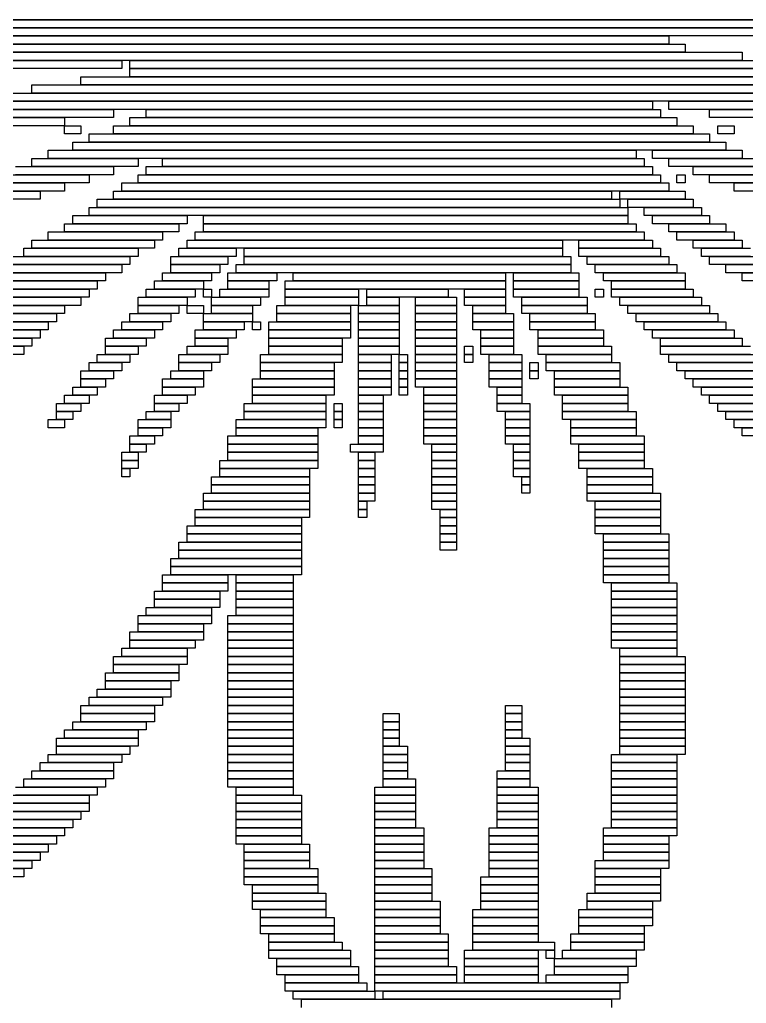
# Model space of a CAD drawing. Extents: x 372 to 652, y 304 to 721.
# Drawn here: x 465.5 to 554.5, y 470.5 to 591 of the extents above; entities that cross this region are included whole.
import ezdxf

# ---------------------------------------------------------------- set-up
doc = ezdxf.new("R2010")
doc.units = 0

msp = doc.modelspace()

# ---------------------------------------------------------------- linework, layer by layer
for p, q in [((575, 591), (425, 591)), ((431, 591), (572, 591)), ((572, 590), (431, 590)), ((437, 590), (563, 590)), ((432, 589), (545, 589)), ((563, 589), (437, 589)), ((545, 589), (545, 588)), ((423, 587), (554, 587)), ((427, 588), (547, 588)), ((547, 587), (427, 587)), ((545, 588), (432, 588)), ((547, 588), (547, 587)), ((554, 587), (554, 586)), ((420, 586), (478, 586)), ((554, 586), (423, 586)), ((478, 586), (478, 585)), ((479, 586), (561, 586)), ((479, 585), (479, 586)), ((478, 585), (420, 585)), ((561, 585), (479, 585)), ((479, 585), (569, 585)), ((479, 584), (479, 585)), ((473, 584), (580, 584)), ((473, 583), (473, 584)), ((569, 584), (479, 584)), ((467, 583), (634, 583)), ((467, 582), (467, 583)), ((580, 583), (473, 583)), ((460, 581), (543, 581)), ((463, 582), (631, 582)), ((631, 581), (463, 581)), ((634, 582), (467, 582)), ((543, 581), (543, 580)), ((545, 581), (629, 581)), ((545, 580), (545, 581)), ((456, 580), (477, 580)), ((543, 580), (460, 580)), ((477, 580), (477, 579)), ((481, 580), (544, 580)), ((481, 579), (481, 580)), ((544, 580), (544, 579)), ((629, 580), (545, 580)), ((550, 580), (625, 580)), ((550, 579), (550, 580)), ((453, 579), (471, 579)), ((477, 579), (456, 579)), ((471, 579), (471, 578)), ((479, 579), (546, 579)), ((479, 578), (479, 579)), ((544, 579), (481, 579)), ((546, 579), (546, 578)), ((625, 579), (550, 579)), ((471, 578), (453, 578)), ((471, 578), (473, 578)), ((471, 577), (471, 578)), ((473, 578), (473, 577)), ((477, 578), (548, 578)), ((477, 577), (477, 578)), ((546, 578), (479, 578)), ((548, 578), (548, 577)), ((551, 578), (553, 578)), ((551, 577), (551, 578)), ((553, 578), (553, 577)), ((473, 577), (471, 577)), ((472, 576), (552, 576)), ((472, 575), (472, 576)), ((474, 577), (550, 577)), ((474, 576), (474, 577)), ((550, 576), (474, 576)), ((548, 577), (477, 577)), ((550, 577), (550, 576)), ((553, 577), (551, 577)), ((552, 576), (552, 575)), ((469, 575), (541, 575)), ((469, 574), (469, 575)), ((552, 575), (472, 575)), ((541, 575), (541, 574)), ((543, 575), (554, 575)), ((543, 574), (543, 575)), ((554, 575), (554, 574)), ((467, 574), (480, 574)), ((467, 573), (467, 574)), ((541, 574), (469, 574)), ((480, 574), (480, 573)), ((483, 574), (542, 574)), ((483, 573), (483, 574)), ((542, 574), (542, 573)), ((554, 574), (543, 574)), ((545, 574), (556, 574)), ((545, 573), (545, 574)), ((465, 573), (477, 573)), ((480, 573), (467, 573)), ((477, 573), (477, 572)), ((481, 573), (543, 573)), ((481, 572), (481, 573)), ((542, 573), (483, 573)), ((543, 573), (543, 572)), ((556, 573), (545, 573)), ((548, 573), (557, 573)), ((548, 572), (548, 573)), ((463, 572), (474, 572)), ((477, 572), (465, 572)), ((474, 572), (474, 571)), ((480, 572), (544, 572)), ((480, 571), (480, 572)), ((543, 572), (481, 572)), ((544, 572), (544, 571)), ((546, 572), (547, 572)), ((546, 571), (546, 572)), ((547, 572), (547, 571)), ((557, 572), (548, 572)), ((550, 572), (559, 572)), ((550, 571), (550, 572)), ((458, 570), (468, 570)), ((460, 571), (471, 571)), ((471, 570), (460, 570)), ((474, 571), (463, 571)), ((468, 570), (468, 569)), ((471, 571), (471, 570)), ((477, 570), (538, 570)), ((477, 569), (477, 570)), ((478, 571), (545, 571)), ((478, 570), (478, 571)), ((545, 570), (478, 570)), ((544, 571), (480, 571)), ((538, 570), (538, 569)), ((539, 570), (547, 570)), ((539, 569), (539, 570)), ((545, 571), (545, 570)), ((547, 571), (546, 571)), ((547, 570), (547, 569)), ((559, 571), (550, 571)), ((553, 571), (561, 571)), ((553, 570), (553, 571)), ((561, 570), (553, 570)), ((468, 569), (458, 569)), ((475, 569), (539, 569)), ((475, 568), (475, 569)), ((538, 569), (477, 569)), ((547, 569), (539, 569)), ((539, 569), (539, 568)), ((540, 569), (548, 569)), ((540, 568), (540, 569)), ((548, 569), (548, 568)), ((474, 568), (540, 568)), ((474, 567), (474, 568)), ((539, 568), (475, 568)), ((548, 568), (540, 568)), ((540, 568), (540, 567)), ((542, 568), (549, 568)), ((542, 567), (542, 568)), ((549, 568), (549, 567)), ((472, 567), (486, 567)), ((472, 566), (472, 567)), ((540, 567), (474, 567)), ((486, 567), (486, 566)), ((488, 567), (540, 567)), ((488, 566), (488, 567)), ((540, 567), (540, 566)), ((549, 567), (542, 567)), ((543, 567), (550, 567)), ((543, 566), (543, 567)), ((550, 567), (550, 566)), ((471, 566), (485, 566)), ((471, 565), (471, 566)), ((486, 566), (472, 566)), ((485, 566), (485, 565)), ((540, 566), (488, 566)), ((488, 566), (541, 566)), ((488, 565), (488, 566)), ((541, 566), (541, 565)), ((550, 566), (543, 566)), ((545, 566), (552, 566)), ((545, 565), (545, 566)), ((552, 566), (552, 565)), ((467, 564), (482, 564)), ((467, 563), (467, 564)), ((469, 565), (483, 565)), ((469, 564), (469, 565)), ((483, 564), (469, 564)), ((485, 565), (471, 565)), ((482, 564), (482, 563)), ((483, 565), (483, 564)), ((486, 564), (532, 564)), ((486, 563), (486, 564)), ((487, 565), (542, 565)), ((487, 564), (487, 565)), ((542, 564), (487, 564)), ((541, 565), (488, 565)), ((532, 564), (532, 563)), ((534, 564), (543, 564)), ((534, 563), (534, 564)), ((542, 565), (542, 564)), ((543, 564), (543, 563)), ((552, 565), (545, 565)), ((546, 565), (553, 565)), ((546, 564), (546, 565)), ((553, 564), (546, 564)), ((548, 564), (554, 564)), ((548, 563), (548, 564)), ((553, 565), (553, 564)), ((554, 564), (554, 563)), ((466, 563), (480, 563)), ((466, 562), (466, 563)), ((482, 563), (467, 563)), ((480, 563), (480, 562)), ((485, 563), (492, 563)), ((485, 562), (485, 563)), ((532, 563), (486, 563)), ((492, 563), (492, 562)), ((493, 563), (532, 563)), ((493, 562), (493, 563)), ((532, 563), (532, 562)), ((543, 563), (534, 563)), ((534, 563), (544, 563)), ((534, 562), (534, 563)), ((544, 563), (544, 562)), ((554, 563), (548, 563)), ((549, 563), (555, 563)), ((549, 562), (549, 563)), ((464, 562), (479, 562)), ((480, 562), (466, 562)), ((479, 562), (479, 561)), ((484, 562), (491, 562)), ((484, 561), (484, 562)), ((492, 562), (485, 562)), ((491, 562), (491, 561)), ((532, 562), (493, 562)), ((493, 562), (533, 562)), ((493, 561), (493, 562)), ((533, 562), (533, 561)), ((544, 562), (534, 562)), ((535, 562), (545, 562)), ((535, 561), (535, 562)), ((545, 562), (545, 561)), ((555, 562), (549, 562)), ((550, 562), (556, 562)), ((550, 561), (550, 562)), ((463, 561), (478, 561)), ((479, 561), (464, 561)), ((478, 561), (478, 560)), ((491, 561), (484, 561)), ((484, 561), (490, 561)), ((484, 560), (484, 561)), ((490, 561), (490, 560)), ((492, 561), (533, 561)), ((492, 560), (492, 561)), ((533, 561), (493, 561)), ((533, 561), (533, 560)), ((545, 561), (535, 561)), ((536, 561), (546, 561)), ((536, 560), (536, 561)), ((546, 561), (546, 560)), ((556, 561), (550, 561)), ((552, 561), (557, 561)), ((552, 560), (552, 561)), ((461, 560), (476, 560)), ((478, 560), (463, 560)), ((476, 560), (476, 559)), ((483, 560), (489, 560)), ((483, 559), (483, 560)), ((490, 560), (484, 560)), ((489, 560), (489, 559)), ((491, 560), (497, 560)), ((491, 559), (491, 560)), ((533, 560), (492, 560)), ((497, 560), (497, 559)), ((499, 560), (525, 560)), ((499, 559), (499, 560)), ((525, 560), (525, 559)), ((526, 560), (534, 560)), ((526, 559), (526, 560)), ((534, 560), (534, 559)), ((546, 560), (536, 560)), ((537, 560), (547, 560)), ((537, 559), (537, 560)), ((547, 560), (547, 559)), ((557, 560), (552, 560)), ((554, 560), (558, 560)), ((554, 559), (554, 560)), ((457, 558), (474, 558)), ((459, 559), (475, 559)), ((475, 558), (459, 558)), ((476, 559), (461, 559)), ((474, 558), (474, 557)), ((475, 559), (475, 558)), ((481, 558), (487, 558)), ((481, 557), (481, 558)), ((482, 559), (488, 559)), ((482, 558), (482, 559)), ((488, 558), (482, 558)), ((489, 559), (483, 559)), ((487, 558), (487, 557)), ((488, 559), (488, 558)), ((488, 558), (489, 558)), ((488, 557), (488, 558)), ((489, 558), (489, 557)), ((490, 558), (496, 558)), ((490, 557), (490, 558)), ((497, 559), (491, 559)), ((491, 559), (496, 559)), ((491, 558), (491, 559)), ((496, 558), (491, 558)), ((496, 559), (496, 558)), ((496, 558), (496, 557)), ((498, 559), (525, 559)), ((498, 558), (498, 559)), ((525, 558), (498, 558)), ((498, 558), (507, 558)), ((498, 557), (498, 558)), ((525, 559), (499, 559)), ((507, 558), (507, 557)), ((508, 558), (518, 558)), ((508, 557), (508, 558)), ((518, 558), (518, 557)), ((520, 558), (525, 558)), ((520, 557), (520, 558)), ((525, 559), (525, 558)), ((525, 558), (525, 557)), ((534, 559), (526, 559)), ((526, 559), (534, 559)), ((526, 558), (526, 559)), ((534, 558), (526, 558)), ((526, 558), (534, 558)), ((526, 557), (526, 558)), ((534, 559), (534, 558)), ((534, 558), (534, 557)), ((536, 558), (537, 558)), ((536, 557), (536, 558)), ((547, 559), (537, 559)), ((537, 558), (537, 557)), ((538, 559), (547, 559)), ((538, 558), (538, 559)), ((547, 558), (538, 558)), ((538, 558), (548, 558)), ((538, 557), (538, 558)), ((547, 559), (547, 558)), ((548, 558), (548, 557)), ((558, 559), (554, 559)), ((456, 557), (473, 557)), ((474, 557), (457, 557)), ((473, 557), (473, 556)), ((480, 557), (486, 557)), ((480, 556), (480, 557)), ((487, 557), (481, 557)), ((486, 557), (486, 556)), ((489, 557), (488, 557)), ((489, 557), (495, 557)), ((489, 556), (489, 557)), ((496, 557), (490, 557)), ((495, 557), (495, 556)), ((507, 557), (498, 557)), ((498, 557), (507, 557)), ((498, 556), (498, 557)), ((507, 557), (507, 556)), ((518, 557), (508, 557)), ((508, 557), (512, 557)), ((508, 556), (508, 557)), ((512, 557), (512, 556)), ((514, 557), (519, 557)), ((514, 556), (514, 557)), ((519, 557), (519, 556)), ((525, 557), (520, 557)), ((520, 557), (525, 557)), ((520, 556), (520, 557)), ((525, 557), (525, 556)), ((534, 557), (526, 557)), ((527, 557), (535, 557)), ((527, 556), (527, 557)), ((535, 557), (535, 556)), ((537, 557), (536, 557)), ((548, 557), (538, 557)), ((539, 557), (549, 557)), ((539, 556), (539, 557)), ((549, 557), (549, 556)), ((454, 556), (471, 556)), ((473, 556), (456, 556)), ((471, 556), (471, 555)), ((486, 556), (480, 556)), ((480, 556), (485, 556)), ((480, 555), (480, 556)), ((485, 556), (485, 555)), ((486, 556), (488, 556)), ((486, 555), (486, 556)), ((488, 556), (488, 555)), ((495, 556), (489, 556)), ((489, 556), (494, 556)), ((489, 555), (489, 556)), ((494, 556), (494, 555)), ((497, 556), (506, 556)), ((497, 555), (497, 556)), ((507, 556), (498, 556)), ((506, 556), (506, 555)), ((507, 556), (512, 556)), ((507, 555), (507, 556)), ((512, 556), (508, 556)), ((512, 556), (512, 555)), ((519, 556), (514, 556)), ((514, 556), (519, 556)), ((514, 555), (514, 556)), ((519, 556), (519, 555)), ((525, 556), (520, 556)), ((521, 556), (525, 556)), ((521, 555), (521, 556)), ((525, 556), (525, 555)), ((535, 556), (527, 556)), ((527, 556), (535, 556)), ((527, 555), (527, 556)), ((535, 556), (535, 555)), ((549, 556), (539, 556)), ((540, 556), (550, 556)), ((540, 555), (540, 556)), ((550, 556), (550, 555)), ((452, 555), (470, 555)), ((471, 555), (454, 555)), ((470, 555), (470, 554)), ((479, 555), (484, 555)), ((479, 554), (479, 555)), ((485, 555), (480, 555)), ((484, 555), (484, 554)), ((488, 555), (486, 555)), ((488, 555), (494, 555)), ((488, 554), (488, 555)), ((494, 555), (489, 555)), ((494, 555), (494, 554)), ((506, 555), (497, 555)), ((497, 555), (506, 555)), ((497, 554), (497, 555)), ((506, 555), (506, 554)), ((512, 555), (507, 555)), ((507, 555), (512, 555)), ((507, 554), (507, 555)), ((512, 555), (512, 554)), ((519, 555), (514, 555)), ((514, 555), (519, 555)), ((514, 554), (514, 555)), ((519, 555), (519, 554)), ((525, 555), (521, 555)), ((521, 555), (526, 555)), ((521, 554), (521, 555)), ((526, 555), (526, 554)), ((535, 555), (527, 555)), ((528, 555), (536, 555)), ((528, 554), (528, 555)), ((536, 555), (536, 554)), ((550, 555), (540, 555)), ((541, 555), (551, 555)), ((541, 554), (541, 555)), ((551, 555), (551, 554)), ((450, 554), (469, 554)), ((470, 554), (452, 554)), ((469, 554), (469, 553)), ((478, 554), (483, 554)), ((478, 553), (478, 554)), ((484, 554), (479, 554)), ((483, 554), (483, 553)), ((494, 554), (488, 554)), ((488, 554), (493, 554)), ((488, 553), (488, 554)), ((493, 554), (493, 553)), ((494, 554), (495, 554)), ((494, 553), (494, 554)), ((495, 554), (495, 553)), ((496, 554), (506, 554)), ((496, 553), (496, 554)), ((506, 554), (497, 554)), ((506, 554), (506, 553)), ((512, 554), (507, 554)), ((507, 554), (512, 554)), ((507, 553), (507, 554)), ((512, 554), (512, 553)), ((519, 554), (514, 554)), ((514, 554), (519, 554)), ((514, 553), (514, 554)), ((519, 554), (519, 553)), ((526, 554), (521, 554)), ((521, 554), (526, 554)), ((521, 553), (521, 554)), ((526, 554), (526, 553)), ((536, 554), (528, 554)), ((528, 554), (536, 554)), ((528, 553), (528, 554)), ((536, 554), (536, 553)), ((551, 554), (541, 554)), ((542, 554), (552, 554)), ((542, 553), (542, 554)), ((552, 554), (552, 553)), ((446, 552), (467, 552)), ((448, 553), (468, 553)), ((468, 552), (448, 552)), ((469, 553), (450, 553)), ((467, 552), (467, 551)), ((468, 553), (468, 552)), ((476, 552), (481, 552)), ((476, 551), (476, 552)), ((477, 553), (482, 553)), ((477, 552), (477, 553)), ((482, 552), (477, 552)), ((483, 553), (478, 553)), ((481, 552), (481, 551)), ((482, 553), (482, 552)), ((487, 553), (492, 553)), ((487, 552), (487, 553)), ((492, 552), (487, 552)), ((487, 552), (491, 552)), ((487, 551), (487, 552)), ((493, 553), (488, 553)), ((491, 552), (491, 551)), ((492, 553), (492, 552)), ((495, 553), (494, 553)), ((506, 553), (496, 553)), ((496, 553), (506, 553)), ((496, 552), (496, 553)), ((506, 552), (496, 552)), ((496, 552), (505, 552)), ((496, 551), (496, 552)), ((505, 552), (505, 551)), ((506, 553), (506, 552)), ((512, 553), (507, 553)), ((507, 553), (512, 553)), ((507, 552), (507, 553)), ((512, 552), (507, 552)), ((507, 552), (512, 552)), ((507, 551), (507, 552)), ((512, 553), (512, 552)), ((512, 552), (512, 551)), ((519, 553), (514, 553)), ((514, 553), (519, 553)), ((514, 552), (514, 553)), ((519, 552), (514, 552)), ((514, 552), (519, 552)), ((514, 551), (514, 552)), ((519, 553), (519, 552)), ((519, 552), (519, 551)), ((526, 553), (521, 553)), ((522, 553), (526, 553)), ((522, 552), (522, 553)), ((526, 552), (522, 552)), ((522, 552), (526, 552)), ((522, 551), (522, 552)), ((526, 553), (526, 552)), ((526, 552), (526, 551)), ((536, 553), (528, 553)), ((529, 553), (537, 553)), ((529, 552), (529, 553)), ((537, 552), (529, 552)), ((529, 552), (537, 552)), ((529, 551), (529, 552)), ((537, 553), (537, 552)), ((537, 552), (537, 551)), ((552, 553), (542, 553)), ((543, 553), (553, 553)), ((543, 552), (543, 553)), ((553, 552), (543, 552)), ((544, 552), (554, 552)), ((544, 551), (544, 552)), ((553, 553), (553, 552)), ((554, 552), (554, 551)), ((444, 551), (466, 551)), ((467, 551), (446, 551)), ((466, 551), (466, 550)), ((481, 551), (476, 551)), ((476, 551), (480, 551)), ((476, 550), (476, 551)), ((480, 551), (480, 550)), ((486, 551), (491, 551)), ((486, 550), (486, 551)), ((491, 551), (487, 551)), ((491, 551), (491, 550)), ((505, 551), (496, 551)), ((496, 551), (505, 551)), ((496, 550), (496, 551)), ((505, 551), (505, 550)), ((512, 551), (507, 551)), ((507, 551), (512, 551)), ((507, 550), (507, 551)), ((512, 551), (512, 550)), ((519, 551), (514, 551)), ((514, 551), (519, 551)), ((514, 550), (514, 551)), ((519, 551), (519, 550)), ((520, 551), (521, 551)), ((520, 550), (520, 551)), ((521, 551), (521, 550)), ((526, 551), (522, 551)), ((522, 551), (526, 551)), ((522, 550), (522, 551)), ((526, 551), (526, 550)), ((537, 551), (529, 551)), ((529, 551), (538, 551)), ((529, 550), (529, 551)), ((538, 551), (538, 550)), ((554, 551), (544, 551)), ((544, 551), (555, 551)), ((544, 550), (544, 551)), ((466, 550), (444, 550)), ((475, 550), (479, 550)), ((475, 549), (475, 550)), ((480, 550), (476, 550)), ((479, 550), (479, 549)), ((485, 550), (490, 550)), ((485, 549), (485, 550)), ((491, 550), (486, 550)), ((490, 550), (490, 549)), ((495, 550), (505, 550)), ((495, 549), (495, 550)), ((505, 550), (496, 550)), ((505, 550), (505, 549)), ((512, 550), (507, 550)), ((507, 550), (511, 550)), ((507, 549), (507, 550)), ((511, 550), (511, 549)), ((512, 550), (513, 550)), ((512, 549), (512, 550)), ((513, 550), (513, 549)), ((519, 550), (514, 550)), ((514, 550), (519, 550)), ((514, 549), (514, 550)), ((519, 550), (519, 549)), ((521, 550), (520, 550)), ((520, 550), (521, 550)), ((520, 549), (520, 550)), ((521, 550), (521, 549)), ((526, 550), (522, 550)), ((523, 550), (527, 550)), ((523, 549), (523, 550)), ((527, 550), (527, 549)), ((538, 550), (529, 550)), ((530, 550), (538, 550)), ((530, 549), (530, 550)), ((538, 550), (538, 549)), ((555, 550), (544, 550)), ((545, 550), (556, 550)), ((545, 549), (545, 550)), ((474, 549), (478, 549)), ((474, 548), (474, 549)), ((479, 549), (475, 549)), ((478, 549), (478, 548)), ((490, 549), (485, 549)), ((485, 549), (489, 549)), ((485, 548), (485, 549)), ((489, 549), (489, 548)), ((505, 549), (495, 549)), ((495, 549), (504, 549)), ((495, 548), (495, 549)), ((504, 549), (504, 548)), ((511, 549), (507, 549)), ((507, 549), (511, 549)), ((507, 548), (507, 549)), ((511, 549), (511, 548)), ((513, 549), (512, 549)), ((512, 549), (513, 549)), ((512, 548), (512, 549)), ((513, 549), (513, 548)), ((519, 549), (514, 549)), ((514, 549), (519, 549)), ((514, 548), (514, 549)), ((519, 549), (519, 548)), ((521, 549), (520, 549)), ((527, 549), (523, 549)), ((523, 549), (527, 549)), ((523, 548), (523, 549)), ((527, 549), (527, 548)), ((528, 549), (529, 549)), ((528, 548), (528, 549)), ((529, 549), (529, 548)), ((538, 549), (530, 549)), ((530, 549), (539, 549)), ((530, 548), (530, 549)), ((539, 549), (539, 548)), ((556, 549), (545, 549)), ((546, 549), (557, 549)), ((546, 548), (546, 549)), ((473, 548), (477, 548)), ((473, 547), (473, 548)), ((478, 548), (474, 548)), ((477, 548), (477, 547)), ((484, 548), (488, 548)), ((484, 547), (484, 548)), ((489, 548), (485, 548)), ((488, 548), (488, 547)), ((504, 548), (495, 548)), ((495, 548), (504, 548)), ((495, 547), (495, 548)), ((504, 548), (504, 547)), ((511, 548), (507, 548)), ((507, 548), (511, 548)), ((507, 547), (507, 548)), ((511, 548), (511, 547)), ((513, 548), (512, 548)), ((512, 548), (513, 548)), ((512, 547), (512, 548)), ((513, 548), (513, 547)), ((519, 548), (514, 548)), ((514, 548), (519, 548)), ((514, 547), (514, 548)), ((519, 548), (519, 547)), ((527, 548), (523, 548)), ((523, 548), (527, 548)), ((523, 547), (523, 548)), ((527, 548), (527, 547)), ((529, 548), (528, 548)), ((528, 548), (529, 548)), ((528, 547), (528, 548)), ((529, 548), (529, 547)), ((539, 548), (530, 548)), ((531, 548), (539, 548)), ((531, 547), (531, 548)), ((539, 548), (539, 547)), ((557, 548), (546, 548)), ((547, 548), (558, 548)), ((547, 547), (547, 548)), ((472, 546), (475, 546)), ((472, 545), (472, 546)), ((477, 547), (473, 547)), ((473, 547), (476, 547)), ((473, 546), (473, 547)), ((476, 546), (473, 546)), ((475, 546), (475, 545)), ((476, 547), (476, 546)), ((483, 547), (488, 547)), ((483, 546), (483, 547)), ((488, 546), (483, 546)), ((483, 546), (487, 546)), ((483, 545), (483, 546)), ((488, 547), (484, 547)), ((487, 546), (487, 545)), ((488, 547), (488, 546)), ((494, 547), (504, 547)), ((494, 546), (494, 547)), ((504, 546), (494, 546)), ((494, 546), (504, 546)), ((494, 545), (494, 546)), ((504, 547), (495, 547)), ((504, 547), (504, 546)), ((504, 546), (504, 545)), ((511, 547), (507, 547)), ((507, 547), (511, 547)), ((507, 546), (507, 547)), ((511, 546), (507, 546)), ((507, 546), (511, 546)), ((507, 545), (507, 546)), ((511, 547), (511, 546)), ((511, 546), (511, 545)), ((513, 547), (512, 547)), ((512, 547), (513, 547)), ((512, 546), (512, 547)), ((513, 546), (512, 546)), ((512, 546), (513, 546)), ((512, 545), (512, 546)), ((513, 547), (513, 546)), ((513, 546), (513, 545)), ((519, 547), (514, 547)), ((514, 547), (519, 547)), ((514, 546), (514, 547)), ((519, 546), (514, 546)), ((515, 546), (519, 546)), ((515, 545), (515, 546)), ((519, 547), (519, 546)), ((519, 546), (519, 545)), ((527, 547), (523, 547)), ((523, 547), (527, 547)), ((523, 546), (523, 547)), ((527, 546), (523, 546)), ((524, 546), (527, 546)), ((524, 545), (524, 546)), ((527, 547), (527, 546)), ((527, 546), (527, 545)), ((529, 547), (528, 547)), ((539, 547), (531, 547)), ((531, 547), (539, 547)), ((531, 546), (531, 547)), ((539, 546), (531, 546)), ((531, 546), (540, 546)), ((531, 545), (531, 546)), ((539, 547), (539, 546)), ((540, 546), (540, 545)), ((558, 547), (547, 547)), ((548, 547), (559, 547)), ((548, 546), (548, 547)), ((559, 546), (548, 546)), ((549, 546), (560, 546)), ((549, 545), (549, 546)), ((471, 545), (474, 545)), ((471, 544), (471, 545)), ((475, 545), (472, 545)), ((474, 545), (474, 544)), ((482, 545), (486, 545)), ((482, 544), (482, 545)), ((487, 545), (483, 545)), ((486, 545), (486, 544)), ((504, 545), (494, 545)), ((494, 545), (503, 545)), ((494, 544), (494, 545)), ((503, 545), (503, 544)), ((511, 545), (507, 545)), ((507, 545), (510, 545)), ((507, 544), (507, 545)), ((510, 545), (510, 544)), ((513, 545), (512, 545)), ((519, 545), (515, 545)), ((515, 545), (519, 545)), ((515, 544), (515, 545)), ((519, 545), (519, 544)), ((527, 545), (524, 545)), ((524, 545), (527, 545)), ((524, 544), (524, 545)), ((527, 545), (527, 544)), ((540, 545), (531, 545)), ((532, 545), (540, 545)), ((532, 544), (532, 545)), ((540, 545), (540, 544)), ((560, 545), (549, 545)), ((550, 545), (561, 545)), ((550, 544), (550, 545)), ((470, 544), (473, 544)), ((470, 543), (470, 544)), ((474, 544), (471, 544)), ((473, 544), (473, 543)), ((486, 544), (482, 544)), ((482, 544), (485, 544)), ((482, 543), (482, 544)), ((485, 544), (485, 543)), ((493, 544), (503, 544)), ((493, 543), (493, 544)), ((503, 544), (494, 544)), ((503, 544), (503, 543)), ((504, 544), (505, 544)), ((504, 543), (504, 544)), ((505, 544), (505, 543)), ((510, 544), (507, 544)), ((507, 544), (510, 544)), ((507, 543), (507, 544)), ((510, 544), (510, 543)), ((519, 544), (515, 544)), ((515, 544), (519, 544)), ((515, 543), (515, 544)), ((519, 544), (519, 543)), ((527, 544), (524, 544)), ((524, 544), (528, 544)), ((524, 543), (524, 544)), ((528, 544), (528, 543)), ((540, 544), (532, 544)), ((532, 544), (540, 544)), ((532, 543), (532, 544)), ((540, 544), (540, 543)), ((561, 544), (550, 544)), ((551, 544), (562, 544)), ((551, 543), (551, 544)), ((473, 543), (470, 543)), ((470, 543), (472, 543)), ((470, 542), (470, 543)), ((472, 543), (472, 542)), ((481, 543), (484, 543)), ((481, 542), (481, 543)), ((485, 543), (482, 543)), ((484, 543), (484, 542)), ((503, 543), (493, 543)), ((493, 543), (503, 543)), ((493, 542), (493, 543)), ((503, 543), (503, 542)), ((505, 543), (504, 543)), ((504, 543), (505, 543)), ((504, 542), (504, 543)), ((505, 543), (505, 542)), ((510, 543), (507, 543)), ((507, 543), (510, 543)), ((507, 542), (507, 543)), ((510, 543), (510, 542)), ((519, 543), (515, 543)), ((515, 543), (519, 543)), ((515, 542), (515, 543)), ((519, 543), (519, 542)), ((528, 543), (524, 543)), ((525, 543), (528, 543)), ((525, 542), (525, 543)), ((528, 543), (528, 542)), ((540, 543), (532, 543)), ((532, 543), (541, 543)), ((532, 542), (532, 543)), ((541, 543), (541, 542)), ((562, 543), (551, 543)), ((552, 543), (563, 543)), ((552, 542), (552, 543)), ((469, 542), (471, 542)), ((469, 541), (469, 542)), ((472, 542), (470, 542)), ((471, 542), (471, 541)), ((480, 542), (484, 542)), ((480, 541), (480, 542)), ((484, 542), (481, 542)), ((484, 542), (484, 541)), ((492, 542), (503, 542)), ((492, 541), (492, 542)), ((503, 542), (493, 542)), ((503, 542), (503, 541)), ((505, 542), (504, 542)), ((504, 542), (505, 542)), ((504, 541), (504, 542)), ((505, 542), (505, 541)), ((510, 542), (507, 542)), ((507, 542), (510, 542)), ((507, 541), (507, 542)), ((510, 542), (510, 541)), ((519, 542), (515, 542)), ((515, 542), (519, 542)), ((515, 541), (515, 542)), ((519, 542), (519, 541)), ((528, 542), (525, 542)), ((525, 542), (528, 542)), ((525, 541), (525, 542)), ((528, 542), (528, 541)), ((541, 542), (532, 542)), ((533, 542), (541, 542)), ((533, 541), (533, 542)), ((541, 542), (541, 541)), ((563, 542), (552, 542)), ((553, 542), (564, 542)), ((553, 541), (553, 542)), ((471, 541), (469, 541)), ((479, 540), (482, 540)), ((479, 539), (479, 540)), ((484, 541), (480, 541)), ((480, 541), (483, 541)), ((480, 540), (480, 541)), ((483, 540), (480, 540)), ((482, 540), (482, 539)), ((483, 541), (483, 540)), ((491, 540), (502, 540)), ((491, 539), (491, 540)), ((503, 541), (492, 541)), ((492, 541), (502, 541)), ((492, 540), (492, 541)), ((502, 540), (492, 540)), ((502, 541), (502, 540)), ((502, 540), (502, 539)), ((505, 541), (504, 541)), ((510, 541), (507, 541)), ((507, 541), (510, 541)), ((507, 540), (507, 541)), ((510, 540), (507, 540)), ((507, 540), (510, 540)), ((507, 539), (507, 540)), ((510, 541), (510, 540)), ((510, 540), (510, 539)), ((519, 541), (515, 541)), ((515, 541), (519, 541)), ((515, 540), (515, 541)), ((519, 540), (515, 540)), ((515, 540), (519, 540)), ((515, 539), (515, 540)), ((519, 541), (519, 540)), ((519, 540), (519, 539)), ((528, 541), (525, 541)), ((525, 541), (528, 541)), ((525, 540), (525, 541)), ((528, 540), (525, 540)), ((525, 540), (528, 540)), ((525, 539), (525, 540)), ((528, 541), (528, 540)), ((528, 540), (528, 539)), ((541, 541), (533, 541)), ((533, 541), (541, 541)), ((533, 540), (533, 541)), ((541, 540), (533, 540)), ((533, 540), (542, 540)), ((533, 539), (533, 540)), ((541, 541), (541, 540)), ((542, 540), (542, 539)), ((564, 541), (553, 541)), ((554, 541), (565, 541)), ((554, 540), (554, 541)), ((565, 540), (554, 540)), ((482, 539), (479, 539)), ((479, 539), (481, 539)), ((479, 538), (479, 539)), ((481, 539), (481, 538)), ((502, 539), (491, 539)), ((491, 539), (502, 539)), ((491, 538), (491, 539)), ((502, 539), (502, 538)), ((506, 539), (510, 539)), ((506, 538), (506, 539)), ((510, 539), (507, 539)), ((510, 539), (510, 538)), ((519, 539), (515, 539)), ((516, 539), (519, 539)), ((516, 538), (516, 539)), ((519, 539), (519, 538)), ((528, 539), (525, 539)), ((526, 539), (528, 539)), ((526, 538), (526, 539)), ((528, 539), (528, 538)), ((542, 539), (533, 539)), ((534, 539), (542, 539)), ((534, 538), (534, 539)), ((542, 539), (542, 538)), ((478, 538), (480, 538)), ((478, 537), (478, 538)), ((481, 538), (479, 538)), ((480, 538), (480, 537)), ((502, 538), (491, 538)), ((491, 538), (502, 538)), ((491, 537), (491, 538)), ((502, 538), (502, 537)), ((510, 538), (506, 538)), ((507, 538), (509, 538)), ((507, 537), (507, 538)), ((509, 538), (509, 537)), ((519, 538), (516, 538)), ((516, 538), (519, 538)), ((516, 537), (516, 538)), ((519, 538), (519, 537)), ((528, 538), (526, 538)), ((526, 538), (528, 538)), ((526, 537), (526, 538)), ((528, 538), (528, 537)), ((542, 538), (534, 538)), ((534, 538), (542, 538)), ((534, 537), (534, 538)), ((542, 538), (542, 537)), ((480, 537), (478, 537)), ((478, 537), (480, 537)), ((478, 536), (478, 537)), ((480, 537), (480, 536)), ((490, 537), (502, 537)), ((490, 536), (490, 537)), ((502, 537), (491, 537)), ((502, 537), (502, 536)), ((509, 537), (507, 537)), ((507, 537), (509, 537)), ((507, 536), (507, 537)), ((509, 537), (509, 536)), ((519, 537), (516, 537)), ((516, 537), (519, 537)), ((516, 536), (516, 537)), ((519, 537), (519, 536)), ((528, 537), (526, 537)), ((526, 537), (528, 537)), ((526, 536), (526, 537)), ((528, 537), (528, 536)), ((542, 537), (534, 537)), ((534, 537), (542, 537)), ((534, 536), (534, 537)), ((542, 537), (542, 536)), ((480, 536), (478, 536)), ((478, 536), (479, 536)), ((478, 535), (478, 536)), ((479, 536), (479, 535)), ((502, 536), (490, 536)), ((490, 536), (501, 536)), ((490, 535), (490, 536)), ((501, 536), (501, 535)), ((509, 536), (507, 536)), ((507, 536), (509, 536)), ((507, 535), (507, 536)), ((509, 536), (509, 535)), ((519, 536), (516, 536)), ((516, 536), (519, 536)), ((516, 535), (516, 536)), ((519, 536), (519, 535)), ((528, 536), (526, 536)), ((526, 536), (528, 536)), ((526, 535), (526, 536)), ((528, 536), (528, 535)), ((542, 536), (534, 536)), ((535, 536), (543, 536)), ((535, 535), (535, 536)), ((543, 536), (543, 535)), ((479, 535), (478, 535)), ((489, 535), (501, 535)), ((489, 534), (489, 535)), ((501, 534), (489, 534)), ((489, 534), (501, 534)), ((489, 533), (489, 534)), ((501, 535), (490, 535)), ((501, 535), (501, 534)), ((501, 534), (501, 533)), ((509, 535), (507, 535)), ((507, 535), (509, 535)), ((507, 534), (507, 535)), ((509, 534), (507, 534)), ((507, 534), (509, 534)), ((507, 533), (507, 534)), ((509, 535), (509, 534)), ((509, 534), (509, 533)), ((519, 535), (516, 535)), ((516, 535), (519, 535)), ((516, 534), (516, 535)), ((519, 534), (516, 534)), ((516, 534), (519, 534)), ((516, 533), (516, 534)), ((519, 535), (519, 534)), ((519, 534), (519, 533)), ((528, 535), (526, 535)), ((527, 535), (528, 535)), ((527, 534), (527, 535)), ((528, 534), (527, 534)), ((527, 534), (528, 534)), ((527, 533), (527, 534)), ((528, 535), (528, 534)), ((528, 534), (528, 533)), ((543, 535), (535, 535)), ((535, 535), (543, 535)), ((535, 534), (535, 535)), ((543, 534), (535, 534)), ((535, 534), (543, 534)), ((535, 533), (535, 534)), ((543, 535), (543, 534)), ((543, 534), (543, 533)), ((488, 533), (501, 533)), ((488, 532), (488, 533)), ((501, 533), (489, 533)), ((501, 533), (501, 532)), ((509, 533), (507, 533)), ((507, 533), (509, 533)), ((507, 532), (507, 533)), ((509, 533), (509, 532)), ((519, 533), (516, 533)), ((516, 533), (519, 533)), ((516, 532), (516, 533)), ((519, 533), (519, 532)), ((528, 533), (527, 533)), ((543, 533), (535, 533)), ((535, 533), (544, 533)), ((535, 532), (535, 533)), ((544, 533), (544, 532)), ((501, 532), (488, 532)), ((488, 532), (501, 532)), ((488, 531), (488, 532)), ((501, 532), (501, 531)), ((509, 532), (507, 532)), ((507, 532), (508, 532)), ((507, 531), (507, 532)), ((508, 532), (508, 531)), ((519, 532), (516, 532)), ((516, 532), (519, 532)), ((516, 531), (516, 532)), ((519, 532), (519, 531)), ((544, 532), (535, 532)), ((536, 532), (544, 532)), ((536, 531), (536, 532)), ((544, 532), (544, 531)), ((487, 531), (501, 531)), ((487, 530), (487, 531)), ((501, 531), (488, 531)), ((501, 531), (501, 530)), ((508, 531), (507, 531)), ((507, 531), (508, 531)), ((507, 530), (507, 531)), ((508, 531), (508, 530)), ((519, 531), (516, 531)), ((517, 531), (519, 531)), ((517, 530), (517, 531)), ((519, 531), (519, 530)), ((544, 531), (536, 531)), ((536, 531), (544, 531)), ((536, 530), (536, 531)), ((544, 531), (544, 530)), ((486, 529), (500, 529)), ((486, 528), (486, 529)), ((501, 530), (487, 530)), ((487, 530), (500, 530)), ((487, 529), (487, 530)), ((500, 529), (487, 529)), ((500, 530), (500, 529)), ((500, 529), (500, 528)), ((508, 530), (507, 530)), ((519, 530), (517, 530)), ((517, 530), (519, 530)), ((517, 529), (517, 530)), ((519, 529), (517, 529)), ((517, 529), (519, 529)), ((517, 528), (517, 529)), ((519, 530), (519, 529)), ((519, 529), (519, 528)), ((544, 530), (536, 530)), ((536, 530), (544, 530)), ((536, 529), (536, 530)), ((544, 529), (536, 529)), ((536, 529), (544, 529)), ((536, 528), (536, 529)), ((544, 530), (544, 529)), ((544, 529), (544, 528)), ((500, 528), (486, 528)), ((486, 528), (500, 528)), ((486, 527), (486, 528)), ((500, 528), (500, 527)), ((519, 528), (517, 528)), ((517, 528), (519, 528)), ((517, 527), (517, 528)), ((519, 528), (519, 527)), ((544, 528), (536, 528)), ((537, 528), (545, 528)), ((537, 527), (537, 528)), ((545, 528), (545, 527)), ((485, 527), (500, 527)), ((485, 526), (485, 527)), ((500, 527), (486, 527)), ((500, 527), (500, 526)), ((519, 527), (517, 527)), ((517, 527), (519, 527)), ((517, 526), (517, 527)), ((519, 527), (519, 526)), ((545, 527), (537, 527)), ((537, 527), (545, 527)), ((537, 526), (537, 527)), ((545, 527), (545, 526)), ((500, 526), (485, 526)), ((485, 526), (500, 526)), ((485, 525), (485, 526)), ((500, 526), (500, 525)), ((519, 526), (517, 526)), ((545, 526), (537, 526)), ((537, 526), (545, 526)), ((537, 525), (537, 526)), ((545, 526), (545, 525)), ((484, 525), (500, 525)), ((484, 524), (484, 525)), ((500, 525), (485, 525)), ((500, 525), (500, 524)), ((545, 525), (537, 525)), ((537, 525), (545, 525)), ((537, 524), (537, 525)), ((545, 525), (545, 524)), ((483, 523), (491, 523)), ((483, 522), (483, 523)), ((500, 524), (484, 524)), ((484, 524), (500, 524)), ((484, 523), (484, 524)), ((500, 523), (484, 523)), ((491, 523), (491, 522)), ((492, 523), (499, 523)), ((492, 522), (492, 523)), ((499, 523), (499, 522)), ((500, 524), (500, 523)), ((545, 524), (537, 524)), ((537, 524), (545, 524)), ((537, 523), (537, 524)), ((545, 523), (537, 523)), ((537, 523), (545, 523)), ((537, 522), (537, 523)), ((545, 524), (545, 523)), ((545, 523), (545, 522)), ((491, 522), (483, 522)), ((483, 522), (491, 522)), ((483, 521), (483, 522)), ((491, 522), (491, 521)), ((499, 522), (492, 522)), ((492, 522), (499, 522)), ((492, 521), (492, 522)), ((499, 522), (499, 521)), ((545, 522), (537, 522)), ((538, 522), (546, 522)), ((538, 521), (538, 522)), ((546, 522), (546, 521)), ((482, 521), (490, 521)), ((482, 520), (482, 521)), ((491, 521), (483, 521)), ((490, 521), (490, 520)), ((499, 521), (492, 521)), ((492, 521), (499, 521)), ((492, 520), (492, 521)), ((499, 521), (499, 520)), ((546, 521), (538, 521)), ((538, 521), (546, 521)), ((538, 520), (538, 521)), ((546, 521), (546, 520)), ((490, 520), (482, 520)), ((482, 520), (490, 520)), ((482, 519), (482, 520)), ((490, 520), (490, 519)), ((499, 520), (492, 520)), ((492, 520), (499, 520)), ((492, 519), (492, 520)), ((499, 520), (499, 519)), ((546, 520), (538, 520)), ((538, 520), (546, 520)), ((538, 519), (538, 520)), ((546, 520), (546, 519)), ((481, 519), (489, 519)), ((481, 518), (481, 519)), ((490, 519), (482, 519)), ((489, 519), (489, 518)), ((499, 519), (492, 519)), ((492, 519), (499, 519)), ((492, 518), (492, 519)), ((499, 519), (499, 518)), ((546, 519), (538, 519)), ((538, 519), (546, 519)), ((538, 518), (538, 519)), ((546, 519), (546, 518)), ((480, 518), (489, 518)), ((480, 517), (480, 518)), ((489, 517), (480, 517)), ((480, 517), (488, 517)), ((480, 516), (480, 517)), ((489, 518), (481, 518)), ((488, 517), (488, 516)), ((489, 518), (489, 517)), ((491, 518), (499, 518)), ((491, 517), (491, 518)), ((499, 517), (491, 517)), ((491, 517), (499, 517)), ((491, 516), (491, 517)), ((499, 518), (492, 518)), ((499, 518), (499, 517)), ((499, 517), (499, 516)), ((546, 518), (538, 518)), ((538, 518), (546, 518)), ((538, 517), (538, 518)), ((546, 517), (538, 517)), ((538, 517), (546, 517)), ((538, 516), (538, 517)), ((546, 518), (546, 517)), ((546, 517), (546, 516)), ((479, 516), (488, 516)), ((479, 515), (479, 516)), ((488, 516), (480, 516)), ((488, 516), (488, 515)), ((499, 516), (491, 516)), ((491, 516), (499, 516)), ((491, 515), (491, 516)), ((499, 516), (499, 515)), ((546, 516), (538, 516)), ((538, 516), (546, 516)), ((538, 515), (538, 516)), ((546, 516), (546, 515)), ((488, 515), (479, 515)), ((479, 515), (487, 515)), ((479, 514), (479, 515)), ((487, 515), (487, 514)), ((499, 515), (491, 515)), ((491, 515), (499, 515)), ((491, 514), (491, 515)), ((499, 515), (499, 514)), ((546, 515), (538, 515)), ((538, 515), (546, 515)), ((538, 514), (538, 515)), ((546, 515), (546, 514)), ((478, 514), (486, 514)), ((478, 513), (478, 514)), ((487, 514), (479, 514)), ((486, 514), (486, 513)), ((499, 514), (491, 514)), ((491, 514), (499, 514)), ((491, 513), (491, 514)), ((499, 514), (499, 513)), ((546, 514), (538, 514)), ((539, 514), (546, 514)), ((539, 513), (539, 514)), ((546, 514), (546, 513)), ((477, 513), (486, 513)), ((477, 512), (477, 513)), ((486, 513), (478, 513)), ((486, 513), (486, 512)), ((499, 513), (491, 513)), ((491, 513), (499, 513)), ((491, 512), (491, 513)), ((499, 513), (499, 512)), ((546, 513), (539, 513)), ((539, 513), (547, 513)), ((539, 512), (539, 513)), ((547, 513), (547, 512)), ((476, 511), (485, 511)), ((476, 510), (476, 511)), ((486, 512), (477, 512)), ((477, 512), (485, 512)), ((477, 511), (477, 512)), ((485, 511), (477, 511)), ((485, 512), (485, 511)), ((485, 511), (485, 510)), ((499, 512), (491, 512)), ((491, 512), (499, 512)), ((491, 511), (491, 512)), ((499, 511), (491, 511)), ((491, 511), (499, 511)), ((491, 510), (491, 511)), ((499, 512), (499, 511)), ((499, 511), (499, 510)), ((547, 512), (539, 512)), ((539, 512), (547, 512)), ((539, 511), (539, 512)), ((547, 511), (539, 511)), ((539, 511), (547, 511)), ((539, 510), (539, 511)), ((547, 512), (547, 511)), ((547, 511), (547, 510)), ((485, 510), (476, 510)), ((476, 510), (484, 510)), ((476, 509), (476, 510)), ((484, 510), (484, 509)), ((499, 510), (491, 510)), ((491, 510), (499, 510)), ((491, 509), (491, 510)), ((499, 510), (499, 509)), ((547, 510), (539, 510)), ((539, 510), (547, 510)), ((539, 509), (539, 510)), ((547, 510), (547, 509)), ((475, 509), (484, 509)), ((475, 508), (475, 509)), ((484, 509), (476, 509)), ((484, 509), (484, 508)), ((499, 509), (491, 509)), ((491, 509), (499, 509)), ((491, 508), (491, 509)), ((499, 509), (499, 508)), ((547, 509), (539, 509)), ((539, 509), (547, 509)), ((539, 508), (539, 509)), ((547, 509), (547, 508)), ((474, 508), (483, 508)), ((474, 507), (474, 508)), ((484, 508), (475, 508)), ((483, 508), (483, 507)), ((499, 508), (491, 508)), ((491, 508), (499, 508)), ((491, 507), (491, 508)), ((499, 508), (499, 507)), ((547, 508), (539, 508)), ((539, 508), (547, 508)), ((539, 507), (539, 508)), ((547, 508), (547, 507)), ((473, 507), (482, 507)), ((473, 506), (473, 507)), ((483, 507), (474, 507)), ((482, 507), (482, 506)), ((499, 507), (491, 507)), ((491, 507), (499, 507)), ((491, 506), (491, 507)), ((499, 507), (499, 506)), ((525, 507), (527, 507)), ((525, 506), (525, 507)), ((527, 507), (527, 506)), ((547, 507), (539, 507)), ((539, 507), (547, 507)), ((539, 506), (539, 507)), ((547, 507), (547, 506)), ((472, 505), (481, 505)), ((472, 504), (472, 505)), ((482, 506), (473, 506)), ((473, 506), (482, 506)), ((473, 505), (473, 506)), ((482, 505), (473, 505)), ((481, 505), (481, 504)), ((482, 506), (482, 505)), ((499, 506), (491, 506)), ((491, 506), (499, 506)), ((491, 505), (491, 506)), ((499, 505), (491, 505)), ((491, 505), (499, 505)), ((491, 504), (491, 505)), ((499, 506), (499, 505)), ((499, 505), (499, 504)), ((510, 506), (512, 506)), ((510, 505), (510, 506)), ((512, 505), (510, 505)), ((510, 505), (512, 505)), ((510, 504), (510, 505)), ((512, 506), (512, 505)), ((512, 505), (512, 504)), ((527, 506), (525, 506)), ((525, 506), (527, 506)), ((525, 505), (525, 506)), ((527, 505), (525, 505)), ((525, 505), (527, 505)), ((525, 504), (525, 505)), ((527, 506), (527, 505)), ((527, 505), (527, 504)), ((547, 506), (539, 506)), ((539, 506), (547, 506)), ((539, 505), (539, 506)), ((547, 505), (539, 505)), ((539, 505), (547, 505)), ((539, 504), (539, 505)), ((547, 506), (547, 505)), ((547, 505), (547, 504)), ((471, 504), (480, 504)), ((471, 503), (471, 504)), ((481, 504), (472, 504)), ((480, 504), (480, 503)), ((499, 504), (491, 504)), ((491, 504), (499, 504)), ((491, 503), (491, 504)), ((499, 504), (499, 503)), ((512, 504), (510, 504)), ((510, 504), (512, 504)), ((510, 503), (510, 504)), ((512, 504), (512, 503)), ((527, 504), (525, 504)), ((525, 504), (527, 504)), ((525, 503), (525, 504)), ((527, 504), (527, 503)), ((547, 504), (539, 504)), ((539, 504), (547, 504)), ((539, 503), (539, 504)), ((547, 504), (547, 503)), ((470, 503), (480, 503)), ((470, 502), (470, 503)), ((480, 503), (471, 503)), ((480, 503), (480, 502)), ((499, 503), (491, 503)), ((491, 503), (499, 503)), ((491, 502), (491, 503)), ((499, 503), (499, 502)), ((512, 503), (510, 503)), ((510, 503), (512, 503)), ((510, 502), (510, 503)), ((512, 503), (512, 502)), ((527, 503), (525, 503)), ((525, 503), (528, 503)), ((525, 502), (525, 503)), ((528, 503), (528, 502)), ((547, 503), (539, 503)), ((539, 503), (547, 503)), ((539, 502), (539, 503)), ((547, 503), (547, 502)), ((480, 502), (470, 502)), ((470, 502), (479, 502)), ((470, 501), (470, 502)), ((479, 502), (479, 501)), ((499, 502), (491, 502)), ((491, 502), (499, 502)), ((491, 501), (491, 502)), ((499, 502), (499, 501)), ((512, 502), (510, 502)), ((510, 502), (513, 502)), ((510, 501), (510, 502)), ((513, 502), (513, 501)), ((528, 502), (525, 502)), ((525, 502), (528, 502)), ((525, 501), (525, 502)), ((528, 502), (528, 501)), ((547, 502), (539, 502)), ((539, 502), (547, 502)), ((539, 501), (539, 502)), ((547, 502), (547, 501)), ((469, 501), (478, 501)), ((469, 500), (469, 501)), ((479, 501), (470, 501)), ((478, 501), (478, 500)), ((499, 501), (491, 501)), ((491, 501), (499, 501)), ((491, 500), (491, 501)), ((499, 501), (499, 500)), ((513, 501), (510, 501)), ((510, 501), (513, 501)), ((510, 500), (510, 501)), ((513, 501), (513, 500)), ((528, 501), (525, 501)), ((525, 501), (528, 501)), ((525, 500), (525, 501)), ((528, 501), (528, 500)), ((538, 501), (546, 501)), ((538, 500), (538, 501)), ((547, 501), (539, 501)), ((546, 501), (546, 500)), ((467, 499), (477, 499)), ((467, 498), (467, 499)), ((468, 500), (477, 500)), ((468, 499), (468, 500)), ((477, 499), (468, 499)), ((478, 500), (469, 500)), ((477, 500), (477, 499)), ((477, 499), (477, 498)), ((499, 500), (491, 500)), ((491, 500), (499, 500)), ((491, 499), (491, 500)), ((499, 499), (491, 499)), ((491, 499), (499, 499)), ((491, 498), (491, 499)), ((499, 500), (499, 499)), ((499, 499), (499, 498)), ((513, 500), (510, 500)), ((510, 500), (513, 500)), ((510, 499), (510, 500)), ((513, 499), (510, 499)), ((510, 499), (513, 499)), ((510, 498), (510, 499)), ((513, 500), (513, 499)), ((513, 499), (513, 498)), ((524, 499), (528, 499)), ((524, 498), (524, 499)), ((528, 500), (525, 500)), ((525, 500), (528, 500)), ((525, 499), (525, 500)), ((528, 499), (525, 499)), ((528, 500), (528, 499)), ((528, 499), (528, 498)), ((546, 500), (538, 500)), ((538, 500), (546, 500)), ((538, 499), (538, 500)), ((546, 499), (538, 499)), ((538, 499), (546, 499)), ((538, 498), (538, 499)), ((546, 500), (546, 499)), ((546, 499), (546, 498)), ((466, 498), (476, 498)), ((466, 497), (466, 498)), ((477, 498), (467, 498)), ((476, 498), (476, 497)), ((499, 498), (491, 498)), ((491, 498), (499, 498)), ((491, 497), (491, 498)), ((499, 498), (499, 497)), ((513, 498), (510, 498)), ((510, 498), (514, 498)), ((510, 497), (510, 498)), ((514, 498), (514, 497)), ((528, 498), (524, 498)), ((524, 498), (528, 498)), ((524, 497), (524, 498)), ((528, 498), (528, 497)), ((546, 498), (538, 498)), ((538, 498), (546, 498)), ((538, 497), (538, 498)), ((546, 498), (546, 497)), ((465, 497), (475, 497)), ((476, 497), (466, 497)), ((475, 497), (475, 496)), ((499, 497), (491, 497)), ((492, 497), (499, 497)), ((492, 496), (492, 497)), ((499, 497), (499, 496)), ((509, 497), (514, 497)), ((509, 496), (509, 497)), ((514, 497), (510, 497)), ((514, 497), (514, 496)), ((528, 497), (524, 497)), ((524, 497), (529, 497)), ((524, 496), (524, 497)), ((529, 497), (529, 496)), ((546, 497), (538, 497)), ((538, 497), (546, 497)), ((538, 496), (538, 497)), ((546, 497), (546, 496)), ((464, 496), (474, 496)), ((475, 496), (465, 496)), ((474, 496), (474, 495)), ((499, 496), (492, 496)), ((492, 496), (500, 496)), ((492, 495), (492, 496)), ((500, 496), (500, 495)), ((514, 496), (509, 496)), ((509, 496), (514, 496)), ((509, 495), (509, 496)), ((514, 496), (514, 495)), ((529, 496), (524, 496)), ((524, 496), (529, 496)), ((524, 495), (524, 496)), ((529, 496), (529, 495)), ((546, 496), (538, 496)), ((538, 496), (546, 496)), ((538, 495), (538, 496)), ((546, 496), (546, 495)), ((463, 495), (474, 495)), ((474, 495), (464, 495)), ((474, 495), (474, 494)), ((500, 495), (492, 495)), ((492, 495), (500, 495)), ((492, 494), (492, 495)), ((500, 495), (500, 494)), ((514, 495), (509, 495)), ((509, 495), (514, 495)), ((509, 494), (509, 495)), ((514, 495), (514, 494)), ((529, 495), (524, 495)), ((524, 495), (529, 495)), ((524, 494), (524, 495)), ((529, 495), (529, 494)), ((546, 495), (538, 495)), ((538, 495), (546, 495)), ((538, 494), (538, 495)), ((546, 495), (546, 494)), ((461, 493), (472, 493)), ((474, 494), (463, 494)), ((463, 494), (473, 494)), ((473, 493), (463, 493)), ((472, 493), (472, 492)), ((473, 494), (473, 493)), ((500, 494), (492, 494)), ((492, 494), (500, 494)), ((492, 493), (492, 494)), ((500, 493), (492, 493)), ((492, 493), (500, 493)), ((492, 492), (492, 493)), ((500, 494), (500, 493)), ((500, 493), (500, 492)), ((514, 494), (509, 494)), ((509, 494), (514, 494)), ((509, 493), (509, 494)), ((514, 493), (509, 493)), ((509, 493), (514, 493)), ((509, 492), (509, 493)), ((514, 494), (514, 493)), ((514, 493), (514, 492)), ((529, 494), (524, 494)), ((524, 494), (529, 494)), ((524, 493), (524, 494)), ((529, 493), (524, 493)), ((524, 493), (529, 493)), ((524, 492), (524, 493)), ((529, 494), (529, 493)), ((529, 493), (529, 492)), ((546, 494), (538, 494)), ((538, 494), (546, 494)), ((538, 493), (538, 494)), ((546, 493), (538, 493)), ((538, 493), (546, 493)), ((538, 492), (538, 493)), ((546, 494), (546, 493)), ((546, 493), (546, 492)), ((460, 492), (471, 492)), ((472, 492), (461, 492)), ((471, 492), (471, 491)), ((500, 492), (492, 492)), ((492, 492), (500, 492)), ((492, 491), (492, 492)), ((500, 492), (500, 491)), ((514, 492), (509, 492)), ((509, 492), (515, 492)), ((509, 491), (509, 492)), ((515, 492), (515, 491)), ((523, 492), (529, 492)), ((523, 491), (523, 492)), ((529, 492), (524, 492)), ((529, 492), (529, 491)), ((537, 492), (546, 492)), ((537, 491), (537, 492)), ((546, 492), (538, 492)), ((546, 492), (546, 491)), ((459, 491), (470, 491)), ((471, 491), (460, 491)), ((470, 491), (470, 490)), ((500, 491), (492, 491)), ((492, 491), (500, 491)), ((492, 490), (492, 491)), ((500, 491), (500, 490)), ((515, 491), (509, 491)), ((509, 491), (515, 491)), ((509, 490), (509, 491)), ((515, 491), (515, 490)), ((529, 491), (523, 491)), ((523, 491), (529, 491)), ((523, 490), (523, 491)), ((529, 491), (529, 490)), ((546, 491), (537, 491)), ((537, 491), (545, 491)), ((537, 490), (537, 491)), ((545, 491), (545, 490)), ((458, 490), (469, 490)), ((470, 490), (459, 490)), ((469, 490), (469, 489)), ((500, 490), (492, 490)), ((493, 490), (501, 490)), ((493, 489), (493, 490)), ((501, 490), (501, 489)), ((515, 490), (509, 490)), ((509, 490), (515, 490)), ((509, 489), (509, 490)), ((515, 490), (515, 489)), ((529, 490), (523, 490)), ((523, 490), (529, 490)), ((523, 489), (523, 490)), ((529, 490), (529, 489)), ((545, 490), (537, 490)), ((537, 490), (545, 490)), ((537, 489), (537, 490)), ((545, 490), (545, 489)), ((457, 489), (468, 489)), ((469, 489), (458, 489)), ((468, 489), (468, 488)), ((501, 489), (493, 489)), ((493, 489), (501, 489)), ((493, 488), (493, 489)), ((501, 489), (501, 488)), ((515, 489), (509, 489)), ((509, 489), (515, 489)), ((509, 488), (509, 489)), ((515, 489), (515, 488)), ((529, 489), (523, 489)), ((523, 489), (529, 489)), ((523, 488), (523, 489)), ((529, 489), (529, 488)), ((545, 489), (537, 489)), ((537, 489), (545, 489)), ((537, 488), (537, 489)), ((545, 489), (545, 488)), ((454, 487), (466, 487)), ((456, 488), (467, 488)), ((467, 487), (456, 487)), ((468, 488), (457, 488)), ((466, 487), (466, 486)), ((467, 488), (467, 487)), ((501, 488), (493, 488)), ((493, 488), (501, 488)), ((493, 487), (493, 488)), ((501, 487), (493, 487)), ((493, 487), (502, 487)), ((493, 486), (493, 487)), ((501, 488), (501, 487)), ((502, 487), (502, 486)), ((515, 488), (509, 488)), ((509, 488), (515, 488)), ((509, 487), (509, 488)), ((515, 487), (509, 487)), ((509, 487), (516, 487)), ((509, 486), (509, 487)), ((515, 488), (515, 487)), ((516, 487), (516, 486)), ((529, 488), (523, 488)), ((523, 488), (529, 488)), ((523, 487), (523, 488)), ((529, 487), (523, 487)), ((523, 487), (529, 487)), ((523, 486), (523, 487)), ((529, 488), (529, 487)), ((529, 487), (529, 486)), ((536, 488), (545, 488)), ((536, 487), (536, 488)), ((545, 487), (536, 487)), ((536, 487), (544, 487)), ((536, 486), (536, 487)), ((545, 488), (537, 488)), ((544, 487), (544, 486)), ((545, 488), (545, 487)), ((466, 486), (454, 486)), ((502, 486), (493, 486)), ((493, 486), (502, 486)), ((493, 485), (493, 486)), ((502, 486), (502, 485)), ((516, 486), (509, 486)), ((509, 486), (516, 486)), ((509, 485), (509, 486)), ((516, 486), (516, 485)), ((522, 486), (529, 486)), ((522, 485), (522, 486)), ((529, 486), (523, 486)), ((529, 486), (529, 485)), ((544, 486), (536, 486)), ((536, 486), (544, 486)), ((536, 485), (536, 486)), ((544, 486), (544, 485)), ((502, 485), (493, 485)), ((494, 485), (502, 485)), ((494, 484), (494, 485)), ((502, 485), (502, 484)), ((516, 485), (509, 485)), ((509, 485), (516, 485)), ((509, 484), (509, 485)), ((516, 485), (516, 484)), ((529, 485), (522, 485)), ((522, 485), (529, 485)), ((522, 484), (522, 485)), ((529, 485), (529, 484)), ((544, 485), (536, 485)), ((536, 485), (544, 485)), ((536, 484), (536, 485)), ((544, 485), (544, 484)), ((502, 484), (494, 484)), ((494, 484), (503, 484)), ((494, 483), (494, 484)), ((503, 484), (503, 483)), ((516, 484), (509, 484)), ((509, 484), (516, 484)), ((509, 483), (509, 484)), ((516, 484), (516, 483)), ((529, 484), (522, 484)), ((522, 484), (529, 484)), ((522, 483), (522, 484)), ((529, 484), (529, 483)), ((535, 484), (544, 484)), ((535, 483), (535, 484)), ((544, 484), (536, 484)), ((544, 484), (544, 483)), ((503, 483), (494, 483)), ((494, 483), (503, 483)), ((494, 482), (494, 483)), ((503, 482), (494, 482)), ((495, 482), (503, 482)), ((495, 481), (495, 482)), ((503, 483), (503, 482)), ((503, 482), (503, 481)), ((516, 483), (509, 483)), ((509, 483), (517, 483)), ((509, 482), (509, 483)), ((517, 482), (509, 482)), ((509, 482), (517, 482)), ((509, 481), (509, 482)), ((517, 483), (517, 482)), ((517, 482), (517, 481)), ((521, 482), (529, 482)), ((521, 481), (521, 482)), ((529, 483), (522, 483)), ((522, 483), (529, 483)), ((522, 482), (522, 483)), ((529, 482), (522, 482)), ((529, 483), (529, 482)), ((529, 482), (529, 481)), ((534, 482), (543, 482)), ((534, 481), (534, 482)), ((544, 483), (535, 483)), ((535, 483), (543, 483)), ((535, 482), (535, 483)), ((543, 482), (535, 482)), ((543, 483), (543, 482)), ((543, 482), (543, 481)), ((503, 481), (495, 481)), ((495, 481), (504, 481)), ((495, 480), (495, 481)), ((504, 481), (504, 480)), ((517, 481), (509, 481)), ((509, 481), (517, 481)), ((509, 480), (509, 481)), ((517, 481), (517, 480)), ((529, 481), (521, 481)), ((521, 481), (529, 481)), ((521, 480), (521, 481)), ((529, 481), (529, 480)), ((543, 481), (534, 481)), ((534, 481), (543, 481)), ((534, 480), (534, 481)), ((543, 481), (543, 480)), ((504, 480), (495, 480)), ((495, 480), (504, 480)), ((495, 479), (495, 480)), ((504, 480), (504, 479)), ((517, 480), (509, 480)), ((509, 480), (517, 480)), ((509, 479), (509, 480)), ((517, 480), (517, 479)), ((529, 480), (521, 480)), ((521, 480), (529, 480)), ((521, 479), (521, 480)), ((529, 480), (529, 479)), ((543, 480), (534, 480)), ((534, 480), (542, 480)), ((534, 479), (534, 480)), ((542, 480), (542, 479)), ((504, 479), (495, 479)), ((496, 479), (504, 479)), ((496, 478), (496, 479)), ((504, 479), (504, 478)), ((517, 479), (509, 479)), ((509, 479), (518, 479)), ((509, 478), (509, 479)), ((518, 479), (518, 478)), ((529, 479), (521, 479)), ((521, 479), (529, 479)), ((521, 478), (521, 479)), ((529, 479), (529, 478)), ((533, 479), (542, 479)), ((533, 478), (533, 479)), ((542, 479), (534, 479)), ((542, 479), (542, 478)), ((504, 478), (496, 478)), ((496, 478), (505, 478)), ((496, 477), (496, 478)), ((505, 478), (505, 477)), ((518, 478), (509, 478)), ((509, 478), (518, 478)), ((509, 477), (509, 478)), ((518, 478), (518, 477)), ((529, 478), (521, 478)), ((521, 478), (531, 478)), ((521, 477), (521, 478)), ((531, 478), (531, 477)), ((542, 478), (533, 478)), ((533, 478), (542, 478)), ((533, 477), (533, 478)), ((542, 478), (542, 477)), ((505, 477), (496, 477)), ((496, 477), (506, 477)), ((496, 476), (496, 477)), ((506, 476), (496, 476)), ((497, 476), (506, 476)), ((497, 475), (497, 476)), ((506, 477), (506, 476)), ((506, 476), (506, 475)), ((518, 477), (509, 477)), ((509, 477), (518, 477)), ((509, 476), (509, 477)), ((518, 476), (509, 476)), ((509, 476), (518, 476)), ((509, 475), (509, 476)), ((518, 477), (518, 476)), ((518, 476), (518, 475)), ((520, 477), (529, 477)), ((520, 476), (520, 477)), ((529, 476), (520, 476)), ((520, 476), (529, 476)), ((520, 475), (520, 476)), ((531, 477), (521, 477)), ((529, 477), (529, 476)), ((529, 476), (529, 475)), ((530, 477), (531, 477)), ((530, 476), (530, 477)), ((531, 476), (530, 476)), ((531, 477), (531, 476)), ((531, 476), (541, 476)), ((531, 475), (531, 476)), ((532, 477), (541, 477)), ((532, 476), (532, 477)), ((541, 476), (532, 476)), ((542, 477), (533, 477)), ((541, 477), (541, 476)), ((541, 476), (541, 475)), ((506, 475), (497, 475)), ((497, 475), (507, 475)), ((497, 474), (497, 475)), ((507, 475), (507, 474)), ((518, 475), (509, 475)), ((509, 475), (519, 475)), ((509, 474), (509, 475)), ((519, 475), (519, 474)), ((529, 475), (520, 475)), ((520, 475), (529, 475)), ((520, 474), (520, 475)), ((529, 475), (529, 474)), ((541, 475), (531, 475)), ((531, 475), (540, 475)), ((531, 474), (531, 475)), ((540, 475), (540, 474)), ((507, 474), (497, 474)), ((498, 474), (507, 474)), ((498, 473), (498, 474)), ((507, 474), (507, 473)), ((519, 474), (509, 474)), ((509, 474), (519, 474)), ((509, 473), (509, 474)), ((519, 474), (519, 473)), ((529, 474), (520, 474)), ((520, 474), (529, 474)), ((520, 473), (520, 474)), ((529, 474), (529, 473)), ((530, 474), (540, 474)), ((530, 473), (530, 474)), ((540, 474), (531, 474)), ((540, 474), (540, 473)), ((507, 473), (498, 473)), ((498, 473), (508, 473)), ((498, 472), (498, 473)), ((508, 473), (508, 472)), ((519, 473), (509, 473)), ((509, 473), (539, 473)), ((509, 472), (509, 473)), ((529, 473), (520, 473)), ((540, 473), (530, 473)), ((539, 473), (539, 472)), ((508, 472), (498, 472)), ((499, 472), (509, 472)), ((499, 471), (499, 472)), ((539, 472), (509, 472)), ((509, 472), (509, 471)), ((510, 472), (539, 472)), ((510, 471), (510, 472)), ((539, 472), (539, 471)), ((509, 471), (499, 471)), ((500, 471), (538, 471)), ((500, 470), (500, 471)), ((539, 471), (510, 471)), ((538, 471), (538, 470))]:
    msp.add_line(p, q)

doc.saveas('drawing.dxf')
